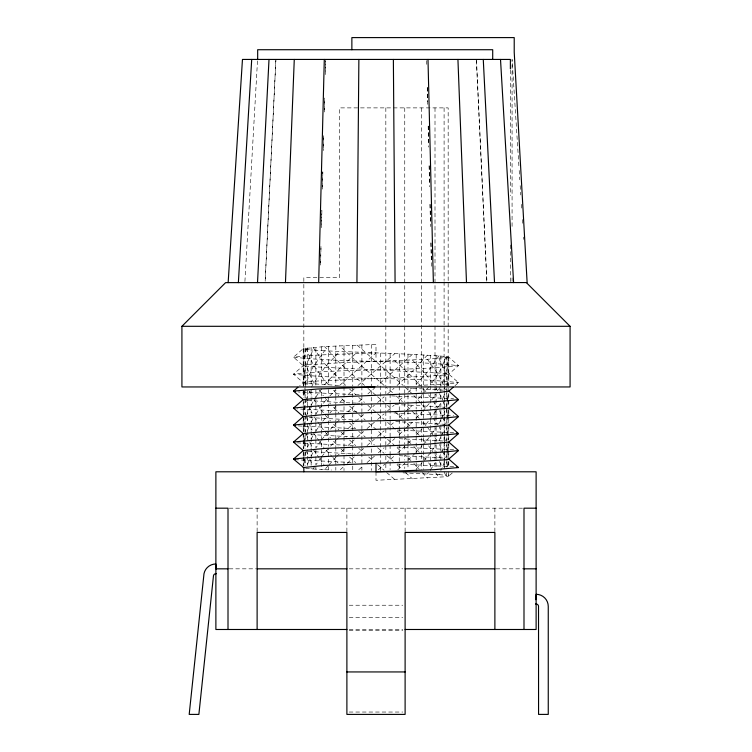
<?xml version="1.0" encoding="UTF-8"?>
<svg xmlns="http://www.w3.org/2000/svg" width="752" height="752" viewBox="0 0 752 752"><rect width="100%" height="100%" fill="white"/><g stroke="black" fill="none" stroke-linecap="round" stroke-linejoin="round"><path stroke-width="0.56" stroke-dasharray="3.76 2.82" d="M320.54 262.768L320.944 246.412M321.489 224.199L321.828 210.184M322.411 186.806L322.777 171.616M323.36 148.247L323.67 135.388L323.36 150.588M324.3 109.679L324.591 97.995M325.249 71.12L325.541 59.436M320.549 265.108L321.01 246.412M321.471 227.706L321.903 210.184M322.42 189.147L322.843 171.616M324.309 112.02L324.657 97.995M325.231 74.627L325.578 60.602M275.815 60.602L265.155 281.464L275.928 59.436M244.917 281.464L257.569 59.436M454.96 385.72L458.485 382.636L448.784 374.148L446.303 373.434L305.697 366.365L303.216 365.651L293.515 357.162L303.216 348.674L305.697 349.379L303.216 365.651L305.697 381.931L307.521 386.011M303.836 395.533L304.898 388.587M305.077 387.43L305.697 383.341L312.973 367.07L324.535 350.789L412.387 354.333L446.303 356.457L448.784 357.162L458.485 365.651L448.784 374.148L446.303 374.853L427.465 376.263L312.973 381.217L303.216 382.636L299.691 385.72M303.376 415.574L305.697 400.327M303.526 431.535L305.697 417.304M303.526 448.521L305.697 434.289L357.162 437.119L363.601 431.563M303.526 465.507L304.551 458.833M305.077 455.355L305.697 451.275L354.963 454.011M338.663 385.419L305.697 383.341L303.216 382.636L293.515 374.148L303.216 365.651L305.697 364.946L339.613 362.821L427.465 359.287L448.784 357.162L446.303 373.434L440.86 385.626M446.303 390.42L446.613 388.38M447.102 385.174L448.784 374.148L446.303 357.867M446.303 407.405L448.164 395.214M448.164 412.199L446.303 424.382L394.838 421.552L387.553 427.85M446.303 441.368L448.164 429.176M446.453 457.329L448.474 444.112M452.309 472.952L448.784 476.035L446.303 475.33L446.707 472.679M447.628 466.616L448.474 461.098M324.535 350.789L312.973 350.084L305.697 366.365L303.216 382.636L303.836 386.725M306.158 399.303L309.786 391.172M311.601 387.111L312.973 384.046L324.535 367.775L339.613 351.504M306.158 416.288L310.689 406.136M311.14 405.121L315.295 397.761M307.521 430.2L310.689 423.113M311.14 422.098L314.129 416.382M307.521 447.186L309.786 442.12M311.14 439.083L314.129 433.359M307.521 464.172L309.786 459.105M311.14 456.069L314.129 450.345M446.303 356.457L439.027 372.729L430.37 384.921L430.37 355.217M440.399 386.65L436.705 392.976M440.399 403.627L436.705 409.962M442.214 399.566L444.479 394.509M439.027 423.677L440.86 419.588M441.311 418.573L444.479 411.485M399.246 438.717L439.027 440.663L440.86 436.574M441.311 435.558L444.479 428.471M399.246 455.693L439.027 457.639L444.479 445.457M403.025 472.829L439.027 474.625L439.873 472.735M444.479 462.433L440.86 470.536L440.86 452.196M315.878 396.943L321.63 388.84L321.63 395.778M315.878 413.929L324.535 401.737L328.323 397.658M315.878 430.915L320.991 423.705M322.796 421.176L327.562 415.452M320.991 440.691L315.878 447.891L315.878 439.723M321.63 439.788L328.323 431.62M305.697 468.252L312.973 468.966L315.295 465.695M320.991 457.677L315.878 464.877L315.878 448.972M321.63 456.774L328.323 448.606M439.027 355.743L427.465 372.024L416.176 384.206M429.204 386.556L416.176 401.192M429.204 403.533L423.677 410.075L423.677 436.639M431.648 400.102L436.122 393.794L436.122 407.575M436.122 410.78L425.19 425.416M429.204 437.495L423.677 444.037M431.648 434.064L435.483 428.659M430.37 452.845L423.677 461.023M431.648 451.05L435.483 445.645M427.465 473.92L428.471 472.5M430.37 469.831L435.483 462.63M324.535 384.761L339.613 368.48L357.162 352.209M329.818 396.031L335.824 389.555L335.824 395.9M329.818 413.017L335.824 406.531M330.57 429.185L335.824 423.517M336.586 422.699L344.012 415.348M330.57 446.171L335.824 440.503M336.586 439.685L344.012 432.325M427.465 355.038L412.387 371.309L397.037 385.541M312.973 468.966L324.535 469.671L328.323 465.582L328.323 448.267M329.066 464.774L335.824 457.479L335.824 470.197M336.586 456.661L344.012 449.311M416.176 418.178L422.182 411.692M416.176 435.154L422.182 428.678M415.414 452.958L407.988 460.309M416.176 452.14L422.182 445.654M416.176 469.126L422.182 462.64M339.613 385.466L376 352.914L317.673 355.038L293.515 357.162C348.195 363.122 403.805 359.7 458.485 365.651C403.805 371.61 348.195 368.189 293.515 374.148C348.195 380.098 403.805 376.677 458.485 382.636L447.431 384.046L418.385 385.419M307.521 400.506L339.613 402.452L344.012 398.363M347.988 394.678L354.22 388.897M347.988 411.664L354.22 405.883M412.387 354.333L377.579 385.522M347.988 428.64L354.22 422.859M347.988 445.626L354.22 439.845M399.246 400.487L404.012 396.069M407.988 392.384L412.387 388.295L444.479 390.241L444.479 356.279M340.346 469.699L344.012 466.296M347.198 463.345L354.22 456.831M399.246 417.463L404.802 412.312L404.755 418.714M405.601 411.579L412.387 405.281L444.479 407.227M399.246 434.449L404.802 429.298M405.601 428.555L412.387 422.257M397.78 452.798L404.802 446.274M407.988 443.332L412.387 439.243M397.789 469.765L404.802 463.26L404.755 468.59M357.952 385.494L394.838 353.628M339.613 402.452L357.162 403.157L363.601 397.592M367.86 393.916L374.421 388.239M363.601 414.578L357.162 420.142L307.521 417.482M367.86 410.893L374.421 405.225M377.579 402.499L384.14 396.83M387.553 393.888L394.048 388.267M367.004 428.612L374.421 422.21M377.579 419.484L384.14 413.816M387.553 410.865L394.048 405.253M357.162 454.105L363.601 448.54M367.004 445.598L374.421 439.187M377.579 436.47L384.14 430.793M358.742 469.727L363.601 465.526M367.004 462.583L374.421 456.173M378.369 452.77L384.14 447.778M387.553 444.836L394.838 438.538M378.369 469.746L384.996 464.022M385.842 463.288L394.048 456.201M303.216 384.902L303.216 348.674L324.535 346.55L376 344.425L376 361.411M376 471.795L376 480.284L446.303 476.749L448.784 476.035L448.784 472.858M229.172 508.183L522.828 508.183M229.172 568.832L255.962 568.832M349.219 568.832L402.781 568.832M496.038 568.832L523.994 568.832M349.219 605.228L402.781 605.228M349.219 617.354L402.781 617.354M349.219 629.49L402.781 629.49M349.219 630.702L402.781 630.702M349.219 712.041L402.781 712.041M359.146 394.809L298.384 392.008M391.726 395.89L453.616 398.729M356.899 411.72L297.35 408.909M393.982 412.951L453.616 415.715M397.347 430.041L454.65 432.785M354.653 428.631L297.35 425.886M397.347 447.026L454.65 449.771M353.478 445.569L297.35 442.872M351.137 462.471L296.326 459.763M397.347 464.012L454.65 466.748M357.162 403.157L360.001 403.26M410.188 388.211L412.387 388.295M394.838 404.567L412.387 405.281M324.535 469.671L331.538 470M305.697 349.379L312.973 350.084M439.027 440.663L444.479 441.189M439.027 457.639L444.479 458.175M439.027 474.625L446.303 475.33M357.162 345.13L403.185 385.419M384.131 385.409L357.162 362.116L339.613 345.835M392.469 392.619L385.832 386.885L385.832 393.841M364.447 385.391L339.613 362.821L324.535 346.55M367.86 388.342L376 395.373M377.579 396.736L384.131 402.395M387.543 405.347L392.469 409.605M358.742 397.441L364.447 402.376M367.86 405.319L376 412.359M377.579 413.713L384.131 419.381M387.543 422.323L401.606 434.91M358.742 414.427L365.303 420.095M368.715 423.038L385.832 437.824L385.832 444.789M387.543 439.309L394.048 444.93M358.742 431.404L365.303 437.081M368.715 440.023L374.421 444.958M377.579 447.684L384.131 453.343M386.688 455.552L393.258 461.23M358.742 448.389L365.303 454.058M368.715 457.009L373.631 461.258M377.579 464.661L384.131 470.329M386.65 472.5L394.838 479.579M394.838 360.697L412.387 376.978L420.03 385.221M412.387 393.954L404.755 386.885L404.755 393.211M396.304 396.022L402.395 401.671M395.571 412.331L402.395 418.657M410.921 443.539L404.755 437.824L404.755 444.159M345.61 385.362L324.535 363.526L312.973 347.255M349.577 389.047L355.696 394.715M397.037 447.656L401.606 451.886M410.921 460.525L404.755 454.81L404.755 460.083M341.812 398.833L346.399 403.081M349.577 406.033L357.162 413.064M397.037 464.642L401.606 468.872M405.61 472.576L412.387 478.874M341.812 415.809L346.399 420.067M349.577 423.009L355.696 428.687M341.079 432.118L346.399 437.044M349.577 439.995L355.696 445.663M341.079 449.094L346.399 454.029M349.577 456.981L355.696 462.649M412.387 359.992L427.465 376.263L433.678 385.015M423.677 389.16L425.952 391.613M413.901 395.59L427.465 410.235M419.259 418.347L404.755 403.862L404.755 410.188M425.952 425.576L421.562 420.847L421.562 425.275M419.259 435.333L404.755 420.847L404.755 427.174M425.952 442.561L421.562 437.824L421.562 442.261M413.901 446.538L419.259 452.319M425.952 459.547L421.562 454.81L421.562 459.237M413.901 463.523L419.259 469.295M422.304 472.585L427.465 478.159M328.323 384.601L324.535 380.512L312.973 364.241L305.697 347.96M333.568 390.269L338.851 395.966M325.296 398.316L330.57 404.012M333.568 407.255L338.851 412.951M325.296 415.292L330.57 420.998M333.568 424.231L338.851 429.937M325.296 432.278L330.57 437.974M333.568 441.217L338.099 446.096M326.048 450.081L332.074 456.577M332.826 457.395L338.099 463.082M427.465 359.287L439.027 375.558L443.624 385.851M436.122 388.455L437.871 390.908M428.631 394.885L432.353 400.13M433.02 401.07L437.871 407.894M428.631 411.87L432.353 417.116M433.02 418.046L437.871 424.871M427.465 427.211L433.678 435.963M435.004 437.824L437.871 441.856M428.631 445.833L433.678 452.948M435.004 454.81L437.871 458.833M428.631 462.818L432.353 468.064M435.681 472.735L439.027 477.454M319.074 389.809L323.369 395.862M314.129 399.838L317.156 404.087M317.795 404.99L323.369 412.839M314.129 416.824L317.156 421.073M317.795 421.975L323.369 429.824M313.546 432.983L319.074 440.757M319.713 441.659L323.952 447.628M313.546 449.969L319.074 457.733M319.713 458.635L323.952 464.604M439.027 358.572L446.303 374.853L447.966 385.748M444.479 387.75L445.391 389.79M439.488 393.559L442.242 399.726M442.702 400.76L445.391 406.776M439.488 410.545L445.391 423.752M439.027 426.506L443.163 435.765M444.094 437.824L445.391 440.738M439.488 444.507L445.391 457.724M439.488 461.493L442.242 467.659M444.094 471.795L446.303 476.749M309.786 391.078L312.512 397.178M306.158 399.932L308.433 405.018M308.884 406.033L312.052 413.139M306.158 416.918L308.433 422.004M308.884 423.019L312.052 430.125M306.158 433.895L309.335 441.01M309.786 442.026L312.052 447.111M306.158 450.88L309.335 457.996M309.786 459.011L312.052 464.087M446.453 392.854L447.788 401.596M446.303 408.815L447.788 418.573M446.613 427.841L447.788 435.558M448.136 437.824L448.474 440.033M446.613 444.827L448.474 457.009M446.613 461.803L447.44 467.255M448.136 471.795L448.784 476.035M303.216 348.674L305.697 364.946L312.973 381.217L315.878 385.306L315.878 347.076M304.551 391.35L305.547 397.893M304.193 406.024L305.547 414.869M303.376 417.623L303.836 420.688M304.193 423L305.547 431.855M303.836 437.673L304.372 441.142M304.551 442.298L305.547 448.841M303.526 452.61L304.372 458.128M304.551 459.284L305.387 464.792M518.889 165.778L512.074 59.436L512.074 228.542M519.19 170.45L519.792 179.794M520.168 185.641L520.769 194.994M521.371 204.337L521.662 209.009M522.339 219.528L522.64 224.199M523.467 237.059L523.618 239.399M476.467 59.436L486.939 281.464M476.373 60.602L486.779 281.464M427.362 87.476L427.691 101.501M428.273 126.045L428.649 142.401M429.204 165.778L429.589 182.134M430.106 204.337L430.52 221.868M431.018 242.905L431.46 261.602M426.619 60.602L426.76 66.449M427.249 87.476L427.691 106.173M428.161 126.045L428.649 147.082M429.091 165.778L429.58 186.806M429.994 204.337L430.511 226.54M430.896 242.905L431.451 266.274M512.074 277.864L512.074 281.389M510.382 70.002L510.401 195.661M510.382 244.983L510.382 282.564M494.882 508.183L494.882 532.444M448.784 357.162L448.784 385.466M448.784 393.39L448.784 399.049M448.784 400.186L448.784 404.717M448.784 410.376L448.784 416.035M448.784 417.163L448.784 421.693M448.784 427.352L448.784 433.02M448.784 434.148L448.784 439.807M448.784 444.338L448.784 449.997M448.784 451.134L448.784 456.793M448.784 461.371L448.784 467.161M448.164 385.879L448.164 107.884L339.613 107.884L339.613 277.704L303.836 277.704L303.836 385.654M448.136 387.985L448.164 406.155M448.164 407.932L448.164 423.141M448.164 424.918L448.164 440.117M448.164 441.894L448.164 467.471M446.923 356.636L446.923 424.466M446.923 425.717L446.923 440.475M446.923 442.608L446.923 458.523M446.923 459.585L446.923 467.255M444.479 391.303L444.479 416.11M444.479 417.087L444.479 433.096M444.479 434.073L444.479 450.081M444.479 451.238L444.479 468.562M444.094 107.884L444.094 280.562M444.094 281.727L444.094 385.804M444.094 387.919L444.094 399.566M444.094 400.637L444.094 416.552M444.094 417.623L444.094 441.96M444.094 442.994L444.094 450.514M444.094 451.585L444.094 459.98M444.094 461.051L444.094 468.571M440.86 355.922L440.86 399.143M440.86 403.561L440.86 417.275M440.86 418.234L440.86 434.261M440.86 435.22L440.86 451.247M436.122 355.564L436.122 384.986M436.122 386.067L436.122 390.589M436.122 409.699L436.122 424.551M436.122 426.685L436.122 441.537M436.122 444.742L436.122 459.594M436.122 462.847L436.122 468.449M435.004 107.884L435.004 324.817M435.004 325.992L435.004 385.776M435.004 386.885L435.004 390.814M435.004 393.898L435.004 407.8M435.004 409.774L435.004 424.786M435.004 426.751L435.004 442.749M435.004 443.736L435.004 459.735M435.004 462.931L435.004 468.468M430.37 385.983L430.37 391.914M430.37 392.647L430.37 425.876M430.37 426.619L430.37 442.862M430.37 443.595L430.37 470.705M423.677 354.859L423.677 392.365M423.677 394.245L423.677 402.677M423.677 403.495L423.677 409.342M423.677 437.796L423.677 459.951M423.677 462.095L423.677 469.474M421.562 107.884L421.562 392.422M421.562 394.678L421.562 409.398M421.562 411.654L421.562 417.398M421.562 428.64L421.562 435.53M421.562 444.47L421.562 452.516M421.562 462.602L421.562 469.492M416.176 354.512L416.176 408.928M416.176 410.084L416.176 471.795M407.988 354.154L407.988 385.804M407.988 386.406L407.988 393.07M407.988 395.289L407.988 410.047M407.988 410.517L407.988 427.033M407.988 427.503L407.988 444.018M407.988 444.488L407.988 460.995M407.988 463.147L407.988 469.492M405.112 508.183L405.112 532.444M404.755 107.884L404.755 325.08M404.755 326.255L404.755 385.814M404.755 394.264L404.755 401.728M404.755 428.226L404.755 435.699M404.755 445.212L404.755 451.614M399.246 353.797L399.246 385.635M399.246 386.396L399.246 393.334M399.246 393.55L399.246 427.296M399.246 427.512L399.246 443.342M399.246 444.498L399.246 471.795M390.109 353.449L390.109 392.713M390.109 393.992L390.109 402.085M390.109 402.94L390.109 419.061M390.109 419.917L390.109 438.059M390.109 438.36L390.109 455.035M390.109 455.345L390.109 469.577M385.832 107.884L385.832 324.704M385.832 325.879L385.832 385.776M385.832 397.216L385.832 402.752M385.832 403.862L385.832 410.827M385.832 411.983L385.832 419.738M385.832 422.004L385.832 427.803M385.832 428.969L385.832 435.615M385.832 445.955L385.832 452.591M385.832 455.975L385.832 461.775M385.832 464.04L385.832 469.577M380.728 353.092L380.728 401.906M380.728 402.931L380.728 418.892M380.728 419.907L380.728 435.878M380.728 436.893L380.728 452.854M380.728 453.879L380.728 471.795M371.272 344.604L371.272 444.366M371.272 448.812L371.272 470.461M361.891 344.952L361.891 385.494M361.891 386.349L361.891 394.744M361.891 395.599L361.891 411.729M361.891 412.585L361.891 428.715M361.891 429.561L361.891 445.692M361.891 446.547L361.891 464.689M361.891 467.001L361.891 470.197M352.754 345.309L352.754 385.992M352.754 387.064L352.754 469.756M346.888 508.183L346.888 532.444M344.012 345.666L344.012 385.644M344.012 386.801L344.012 411.88M344.012 413.591L344.012 430.012M344.012 430.576L344.012 446.998M344.012 447.553L344.012 454.133M344.012 455.289L344.012 470.555M335.824 346.014L335.824 385.767M335.824 396.492L335.824 404.407M335.824 405.055L335.824 412.886M335.824 413.468L335.824 421.383M335.824 422.041L335.824 438.369M335.824 439.027L335.824 446.848M335.824 447.44L335.824 457.16M328.323 346.371L328.323 384.939M328.323 389.564L328.323 396.163M328.323 397.319L328.323 413.139M328.323 414.296L328.323 430.125M328.323 431.281L328.323 446.293M328.323 466.654L328.323 469.85M321.63 346.728L321.63 385.315M321.63 396.934L321.63 469.492M315.878 389.931L315.878 404.679M315.878 405.76L315.878 421.665M315.878 422.737L315.878 438.642M315.878 467.011L315.878 469.145M311.14 347.433L311.14 384.864M311.14 389.292L311.14 396.248M311.14 397.385L311.14 413.233M311.14 414.371L311.14 430.21M311.14 431.347L311.14 447.196M311.14 448.333L311.14 468.787M307.521 347.781L307.521 385.832M307.521 390.636L307.521 448.521M307.521 449.677L307.521 465.507M305.077 348.138L305.077 385.579M305.077 388.587L305.077 398.024M305.077 399.086L305.077 415.001M305.077 416.072L305.077 448.784M305.077 452.159L305.077 458.128M305.077 458.823L305.077 465.761M303.836 390.908L303.836 397.667M303.836 399.791L303.836 414.643M303.836 416.42L303.836 431.629M303.836 433.406L303.836 448.615M303.836 450.392L303.836 465.591M303.216 390.561L303.216 396.219M303.216 401.878L303.216 413.205M303.216 418.864L303.216 431.319M303.216 433.584L303.216 439.243M303.216 440.371L303.216 448.305M303.216 452.826L303.216 456.229M303.216 457.357L303.216 465.281M257.118 508.183L257.118 532.444"/><path stroke-width="1.13" d="M356.918 282.63L358.873 59.436M318.669 282.63L324.3 59.436M285.459 282.63L294.276 59.436M257.513 282.63L269.009 59.436M238.365 282.63L251.704 59.436M228.147 282.63L242.464 59.436L510.382 59.436L510.382 68.827M535.772 599.682L536.12 594.306A12.126 12.126 0 0 1 548.255 606.441L548.255 714.4L538.564 714.4L538.526 606.121A2.425 2.425 0 0 0 536.12 604.016L535.49 603.969M526.391 282.63L570.082 326.302L570.082 386.951L181.918 386.951L181.918 326.302L225.609 282.63L527.124 282.564L514.218 52.161L514.218 37.6L351.87 37.6L351.87 49.726M297.924 387.271L293.515 391.125L303.216 399.622L324.535 397.498L439.027 392.544L448.784 391.125L453.193 387.271M448.784 391.125L458.485 399.622L448.784 408.11L427.465 410.235L324.535 414.474L303.216 416.599L293.515 408.11L303.216 399.622M303.216 416.599L293.515 425.087L303.216 433.584L324.535 431.46L427.465 427.211L448.784 425.087L458.485 416.599L448.784 408.11M448.784 425.087L458.485 433.584L448.784 442.073L427.465 444.197L324.535 448.446L303.216 450.561L293.515 442.073L303.216 433.584M303.216 450.561L293.515 459.058L303.836 467.725L303.836 471.795M303.216 467.547L324.535 465.422L412.387 461.888L446.303 459.763L448.784 459.058L458.485 450.561L448.784 442.073M293.515 408.11C348.195 402.151 403.805 405.572 458.485 399.622M293.515 442.073C348.195 436.113 403.805 439.544 458.485 433.584L456.614 433.114M458.485 416.599C403.805 422.558 348.195 419.137 293.515 425.087L295.386 425.566M458.485 450.561C403.805 456.52 348.195 453.099 293.515 459.058L295.386 459.528M448.784 459.058L458.485 467.547L434.327 469.671L376 471.795L376 463.298M216.51 573.644L215.88 573.691A2.425 2.425 0 0 0 213.474 575.797L198.876 714.4L189.194 714.4L203.745 576.117A12.126 12.126 0 0 1 215.88 563.981L216.2 568.813M374.872 386.923L317.673 389L293.515 391.125L295.386 391.595M181.918 326.302L570.082 326.302M215.88 508.183L228.006 508.183L228.006 629.49M536.12 508.183L523.994 508.183L523.994 629.49M215.88 568.832L228.006 568.832M257.118 568.832L346.888 568.832M405.112 568.832L494.882 568.832M523.994 568.832L536.12 568.832M346.888 629.49L215.88 629.49L215.88 471.795L536.12 471.795L536.12 629.49L405.112 629.49M346.888 671.94L405.112 671.94M456.614 467.077L458.485 467.547M500.512 59.436L513.607 282.63M483.273 59.436L494.525 282.63M457.93 59.436L466.494 282.63M427.991 59.436L433.378 282.63M393.371 59.436L395.082 282.63M494.882 629.49L494.882 532.444L405.112 532.444L405.112 714.4L346.888 714.4L346.888 532.444L257.118 532.444L257.118 629.49M492.71 59.436L492.71 49.726L257.673 49.726L257.673 59.436"/></g></svg>
